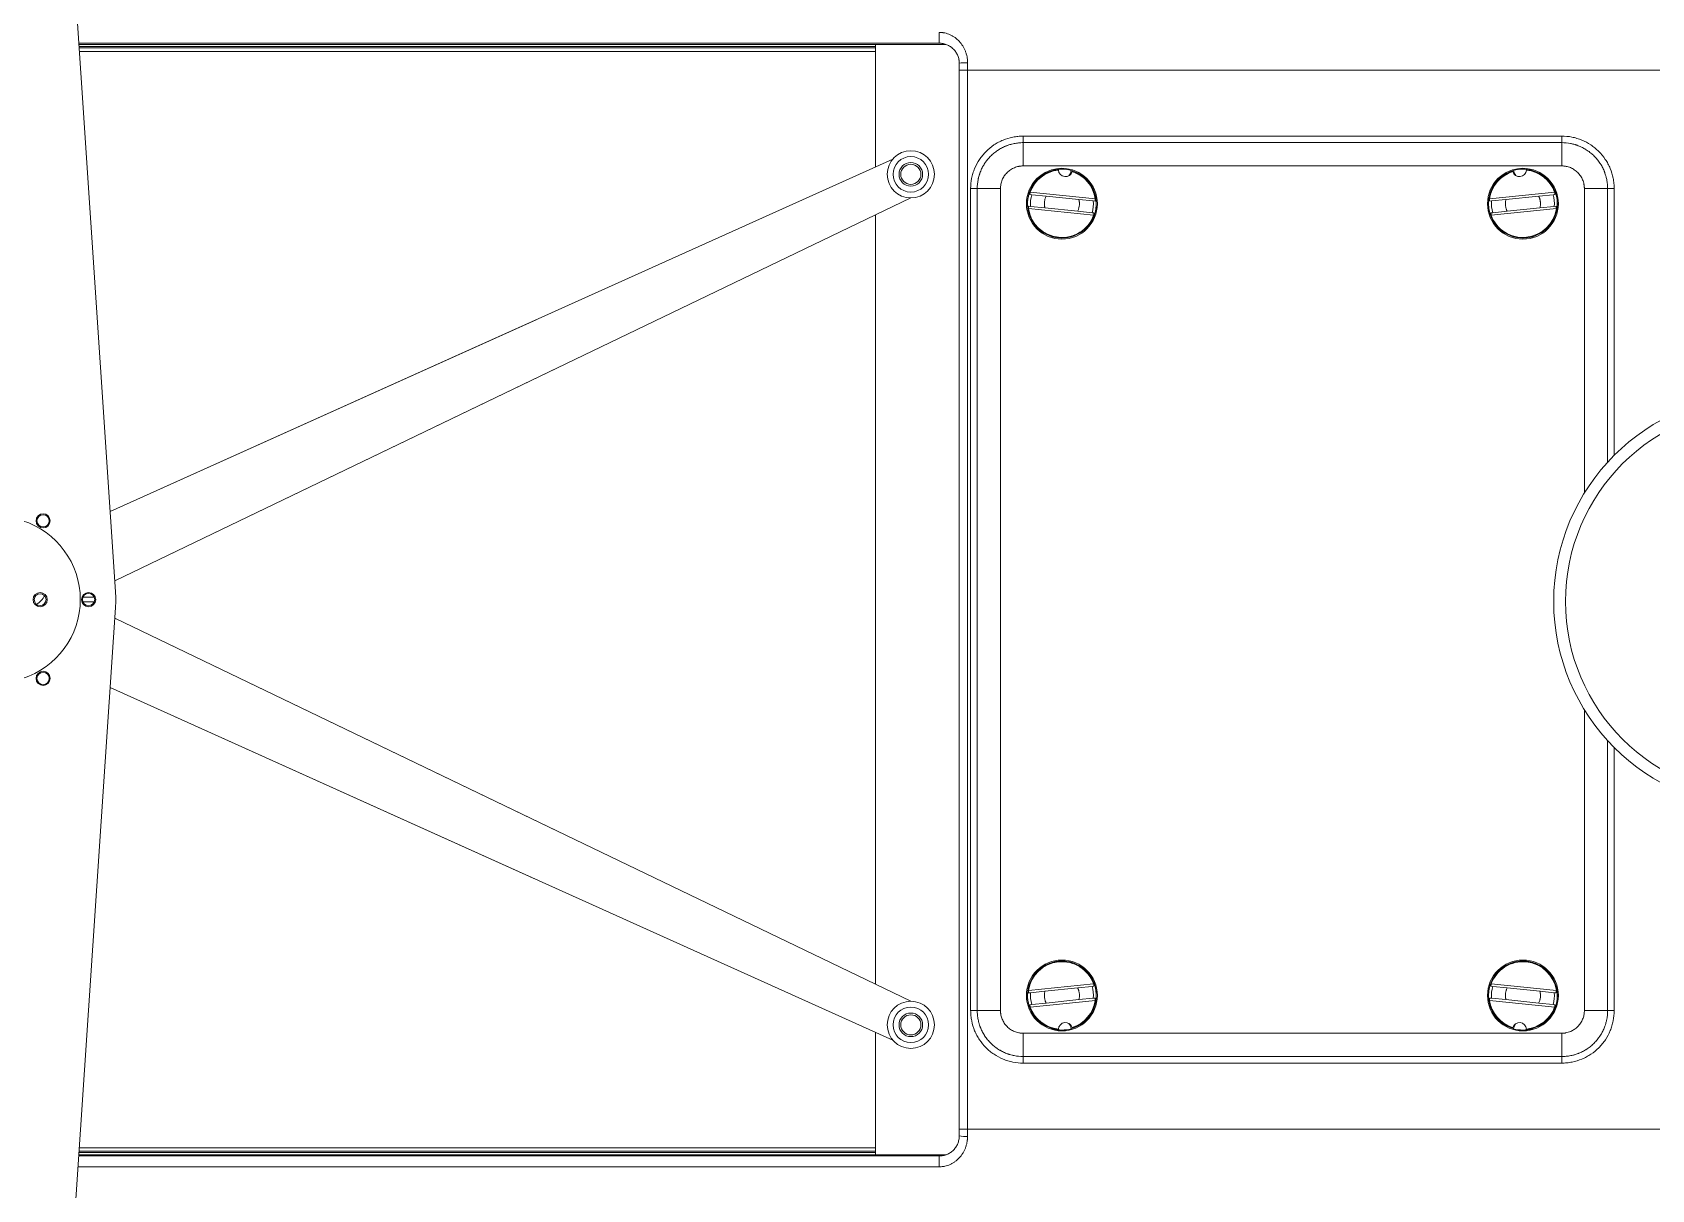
# Model space of a CAD drawing. Header units: millimetres. Extents: x 744 to 5705, y 930 to 4879.
# Drawn here: x 2177 to 2862, y 1406 to 1896 of the extents above; entities that cross this region are included whole.
import ezdxf

# ---------------------------------------------------------------- set-up
doc = ezdxf.new("R2010")
doc.units = ezdxf.units.MM
doc.header["$MEASUREMENT"] = 0

msp = doc.modelspace()

# ---------------------------------------------------------------- linework, layer by layer
at = {"color": 7, "linetype": 'Continuous', "lineweight": 15, "true_color": 0xffffff}
for p, q in [((2212.28, 1659.36), (2192.33, 1958.03)), ((2196.77, 1891.53), (2560.89, 1891.53)), ((2560.89, 1896.11), (2560.89, 1891.53)), ((2196.8, 1891.03), (2563.66, 1891.03)), ((2533.89, 1889.53), (2196.9, 1889.53)), ((2533.89, 1888.03), (2197, 1888.03)), ((2533.89, 1891.03), (2533.89, 1839.15)), ((2569.39, 1880.15), (2569.39, 1883.03)), ((2572.89, 1880.15), (2569.39, 1880.15)), ((2569.39, 1431.91), (2569.39, 1880.15)), ((2572.89, 1883.24), (2572.89, 1880.15)), ((2926.41, 1880.15), (2572.89, 1880.15)), ((2572.89, 1880.15), (2572.89, 1431.91)), ((2824.36, 1852.21), (2596.43, 1852.21)), ((2596.43, 1849.44), (2596.43, 1852.21)), ((2824.36, 1849.44), (2824.36, 1852.21)), ((2824.36, 1849.44), (2596.43, 1849.44)), ((2596.43, 1839.59), (2596.43, 1849.44)), ((2824.36, 1839.59), (2824.36, 1849.44)), ((2541.23, 1842.45), (2210.02, 1693.27)), ((2824.36, 1839.59), (2596.43, 1839.59)), ((2574.21, 1829.99), (2574.21, 1482.06)), ((2574.21, 1829.99), (2576.98, 1829.99)), ((2576.98, 1829.99), (2576.98, 1482.06)), ((2576.98, 1829.99), (2586.83, 1829.99)), ((2586.83, 1829.99), (2586.83, 1482.06)), ((2833.95, 1829.99), (2843.8, 1829.99)), ((2843.8, 1829.99), (2846.58, 1829.99)), ((2846.58, 1717.08), (2846.58, 1829.99)), ((2211.98, 1663.91), (2548.88, 1826.03)), ((2600.07, 1827.4), (2599.26, 1827.49)), ((2599.4, 1828.48), (2626.98, 1825.66)), ((2600.07, 1827.4), (2606.15, 1826.78)), ((2606.15, 1826.78), (2620.02, 1825.37)), ((2620.02, 1825.37), (2626.1, 1824.75)), ((2626.91, 1824.67), (2626.1, 1824.75)), ((2793.81, 1825.66), (2821.39, 1828.48)), ((2794.69, 1824.75), (2793.88, 1824.67)), ((2794.69, 1824.75), (2800.76, 1825.37)), ((2800.76, 1825.37), (2814.64, 1826.78)), ((2814.64, 1826.78), (2820.71, 1827.4)), ((2821.52, 1827.49), (2820.71, 1827.4)), ((2533.89, 1818.82), (2533.89, 1493.24)), ((2626.26, 1818.7), (2598.69, 1821.51)), ((2598.75, 1822.51), (2599.57, 1822.43)), ((2599.57, 1822.43), (2605.64, 1821.81)), ((2619.52, 1820.39), (2605.64, 1821.81)), ((2625.59, 1819.77), (2619.52, 1820.39)), ((2625.59, 1819.77), (2626.4, 1819.69)), ((2794.38, 1819.69), (2795.19, 1819.77)), ((2822.1, 1821.51), (2794.52, 1818.7)), ((2795.19, 1819.77), (2801.27, 1820.39)), ((2815.15, 1821.81), (2801.27, 1820.39)), ((2821.22, 1822.43), (2815.15, 1821.81)), ((2821.22, 1822.43), (2822.03, 1822.51)), ((2210.02, 1693.27), (2390.27, 1774.46)), ((2399.69, 1754.24), (2211.98, 1663.9)), ((2192.33, 1354.03), (2212.28, 1652.69)), ((2198.49, 1657.03), (2203.29, 1657.03)), ((2198.49, 1655.03), (2203.29, 1655.03)), ((2211.98, 1648.15), (2399.69, 1557.82)), ((2548.88, 1486.03), (2211.98, 1648.14)), ((2210.02, 1618.79), (2541.23, 1469.6)), ((2390.27, 1537.6), (2210.02, 1618.78)), ((2846.58, 1482.06), (2846.58, 1593.41)), ((2598.69, 1490.54), (2626.26, 1493.35)), ((2599.57, 1489.63), (2598.75, 1489.54)), ((2599.57, 1489.63), (2605.64, 1490.25)), ((2605.64, 1490.25), (2619.52, 1491.66)), ((2625.59, 1492.28), (2619.52, 1491.66)), ((2626.1, 1487.31), (2620.02, 1486.69)), ((2626.4, 1492.36), (2625.59, 1492.28)), ((2626.1, 1487.31), (2626.91, 1487.39)), ((2793.88, 1487.39), (2794.69, 1487.31)), ((2795.19, 1492.28), (2794.38, 1492.36)), ((2794.52, 1493.35), (2822.1, 1490.54)), ((2800.76, 1486.69), (2794.69, 1487.31)), ((2795.19, 1492.28), (2801.27, 1491.66)), ((2801.27, 1491.66), (2815.15, 1490.25)), ((2821.22, 1489.63), (2815.15, 1490.25)), ((2822.03, 1489.54), (2821.22, 1489.63)), ((2576.98, 1482.06), (2574.21, 1482.06)), ((2586.83, 1482.06), (2576.98, 1482.06)), ((2599.26, 1484.57), (2600.07, 1484.65)), ((2626.98, 1486.39), (2599.4, 1483.58)), ((2606.15, 1485.27), (2600.07, 1484.65)), ((2620.02, 1486.69), (2606.15, 1485.27)), ((2821.39, 1483.58), (2793.81, 1486.39)), ((2814.64, 1485.27), (2800.76, 1486.69)), ((2820.71, 1484.65), (2814.64, 1485.27)), ((2820.71, 1484.65), (2821.52, 1484.57)), ((2833.95, 1482.06), (2843.8, 1482.06)), ((2843.8, 1482.06), (2846.58, 1482.06)), ((2533.89, 1472.91), (2533.89, 1421.03)), ((2596.43, 1472.47), (2824.36, 1472.47)), ((2596.43, 1472.47), (2596.43, 1462.62)), ((2824.36, 1472.47), (2824.36, 1462.62)), ((2596.43, 1462.62), (2596.43, 1459.84)), ((2596.43, 1462.62), (2824.36, 1462.62)), ((2596.43, 1459.84), (2824.36, 1459.84)), ((2824.36, 1462.62), (2824.36, 1459.84)), ((2569.39, 1431.91), (2569.39, 1429.03)), ((2572.89, 1431.91), (2569.39, 1431.91)), ((2572.89, 1431.91), (2572.89, 1428.82)), ((2926.41, 1431.91), (2572.89, 1431.91)), ((2560.89, 1420.53), (2196.77, 1420.53)), ((2196.8, 1421.03), (2563.66, 1421.03)), ((2196.9, 1422.53), (2533.89, 1422.53)), ((2197, 1424.03), (2533.89, 1424.03)), ((2560.89, 1415.94), (2560.89, 1420.53))]:
    msp.add_line(p, q, dxfattribs=at)
at = {"color": 8, "linetype": 'Continuous', "lineweight": 15, "true_color": 0x808080}
for p, q in [((2833.95, 1701.08), (2833.95, 1829.99)), ((2843.8, 1714.17), (2843.8, 1829.99)), ((2833.95, 1482.06), (2833.95, 1609.4)), ((2843.8, 1482.06), (2843.8, 1596.31)), ((2533.89, 1421.98), (2196.87, 1421.98)), ((2560.89, 1415.94), (2196.46, 1415.94))]:
    msp.add_line(p, q, dxfattribs=at)
msp.add_lwpolyline([(2196.87, 1890.07), (2233.9, 1890.07), (2533.89, 1890.08)], dxfattribs=at)
at = {"color": 7, "linetype": 'Continuous', "lineweight": 15, "true_color": 0xffffff}
for points in [[(2616.79, 1837.6), (2616.42, 1836.39), (2615.81, 1835.47)], [(2804.98, 1835.47), (2804.36, 1836.39), (2803.99, 1837.6)], [(2615.81, 1476.58), (2616.42, 1475.67), (2616.79, 1474.46)], [(2803.99, 1474.46), (2804.36, 1475.67), (2804.98, 1476.58)]]:
    msp.add_lwpolyline(points, dxfattribs=at)
for centre, radius in [((2548.89, 1836.03), 10), ((2548.89, 1836.03), 7.5), ((2548.89, 1836.03), 5), ((2548.89, 1836.03), 4.25), ((2612.83, 1823.59), 15), ((2807.95, 1823.59), 15), ((2908.48, 1655.24), 87.5), ((2908.48, 1655.24), 82.51), ((2181.64, 1689.37), 3), ((2181.64, 1689.37), 2.6), ((2180.39, 1656.03), 3), ((2180.39, 1656.03), 2.5), ((2200.89, 1656.03), 3), ((2200.89, 1656.03), 2.6), ((2181.64, 1622.69), 3), ((2181.64, 1622.69), 2.6), ((2612.83, 1488.47), 15), ((2807.95, 1488.47), 15), ((2548.89, 1476.03), 10), ((2548.89, 1476.03), 7.5), ((2548.89, 1476.03), 5), ((2548.89, 1476.03), 4.25)]:
    msp.add_circle(centre, radius, dxfattribs=at)
for centre, radius, start, end in [((2572.02, 1868.49), 14.77, 86.61604, 100.2494), ((2612.83, 1823.59), 14.56, 96.00445, 72.35025), ((2612.83, 1823.59), 14.56, 105.79142, 74.20858), ((2612.83, 1823.59), 14.29, 96.06711, 160.00461), ((2612.83, 1823.59), 14.65, 74.26033, 105.73967), ((2614.31, 1838.07), 3, 185.15292, 343.20178), ((2612.83, 1823.59), 14.29, 8.35009, 72.28759), ((2807.95, 1823.59), 14.56, 107.64975, 83.99555), ((2807.95, 1823.59), 14.56, 105.79142, 74.20858), ((2807.95, 1823.59), 14.29, 107.71241, 171.64991), ((2806.48, 1838.07), 3, 196.79822, 354.84708), ((2807.95, 1823.59), 14.65, 74.26033, 105.73967), ((2807.95, 1823.59), 14.29, 19.99539, 83.93289), ((2612.83, 1823.59), 13.32, 163.35743, 184.99727), ((2612.83, 1823.59), 13.32, 343.35743, 4.99727), ((2807.95, 1823.59), 13.32, 175.00273, 196.64257), ((2807.95, 1823.59), 13.32, 355.00273, 16.64257), ((2612.83, 1823.59), 14.29, 188.35009, 340.00461), ((2807.95, 1823.59), 14.29, 199.99539, 351.64991), ((2162.39, 1656.03), 35, 287.4576, 72.5424), ((2162.39, 1656.03), 50, 356.17745, 3.82255), ((2175.71, 1660.35), 7, 296.4031, 338.15924), ((2612.83, 1488.47), 14.56, 285.79142, 254.20858), ((2612.83, 1488.47), 14.56, 287.64975, 263.99555), ((2612.83, 1488.47), 14.29, 19.99539, 171.64991), ((2807.95, 1488.47), 14.56, 285.79142, 254.20858), ((2807.95, 1488.47), 14.56, 276.00445, 252.35025), ((2807.95, 1488.47), 14.29, 8.35009, 160.00461), ((2612.83, 1488.47), 13.32, 175.00273, 196.64257), ((2612.83, 1488.47), 13.32, 355.00273, 16.64257), ((2807.95, 1488.47), 13.32, 163.35743, 184.99727), ((2807.95, 1488.47), 13.32, 343.35743, 4.99727), ((2612.83, 1488.47), 14.29, 199.99539, 263.93289), ((2612.83, 1488.47), 14.29, 287.71241, 351.64991), ((2807.95, 1488.47), 14.29, 188.35009, 252.28759), ((2807.95, 1488.47), 14.29, 276.06711, 340.00461), ((2612.83, 1488.47), 14.65, 254.26033, 285.73967), ((2614.31, 1473.98), 3, 16.79822, 174.84708), ((2806.48, 1473.98), 3, 5.15292, 163.20178), ((2807.95, 1488.47), 14.65, 254.26033, 285.73967), ((2572.02, 1443.56), 14.77, 259.7506, 273.38396)]:
    msp.add_arc(centre, radius, start, end, dxfattribs=at)
for points, knots in [([(2560.89, 1896.11), (2561.01, 1896.11), (2561.23, 1896.11), (2561.57, 1896.09), (2561.91, 1896.07), (2562.25, 1896.03), (2562.59, 1895.98), (2562.93, 1895.93), (2563.54, 1895.81), (2564.42, 1895.57), (2565.53, 1895.14), (2566.59, 1894.59), (2567.94, 1893.72), (2569.46, 1892.37), (2570.69, 1890.75), (2571.49, 1889.32), (2571.99, 1888.18), (2572.39, 1886.99), (2572.63, 1885.97), (2572.77, 1885.13), (2572.84, 1884.5), (2572.88, 1883.87), (2572.89, 1883.45), (2572.89, 1883.24)], [0, 0, 0, 0, 0.0173165, 0.0346042, 0.0518806, 0.0691635, 0.0864706, 0.1038195, 0.1212276, 0.181638, 0.2425976, 0.3035813, 0.3652555, 0.4890642, 0.6151234, 0.6785212, 0.7421539, 0.8065172, 0.870938, 0.903258, 0.9354965, 0.9677213, 1, 1, 1, 1]), ([(2569.39, 1883.03), (2569.39, 1883.12), (2569.39, 1883.3), (2569.38, 1883.58), (2569.35, 1883.86), (2569.32, 1884.13), (2569.28, 1884.41), (2569.2, 1884.87), (2569.04, 1885.5), (2568.76, 1886.27), (2568.41, 1887.03), (2567.98, 1887.74), (2567.48, 1888.42), (2566.9, 1889.07), (2566.28, 1889.62), (2565.6, 1890.12), (2564.92, 1890.53), (2564.16, 1890.89), (2563.38, 1891.17), (2562.7, 1891.34), (2562.15, 1891.44), (2561.73, 1891.49), (2561.31, 1891.52), (2561.03, 1891.53), (2560.89, 1891.53)], [0, 0, 0, 0, 0.020317, 0.0407901, 0.0614219, 0.0822148, 0.1031713, 0.1242939, 0.1850469, 0.2494563, 0.3079189, 0.3745338, 0.4376574, 0.5005261, 0.5719895, 0.6257906, 0.6910512, 0.7508782, 0.8144992, 0.8753568, 0.906856, 0.9381194, 0.9691622, 1, 1, 1, 1]), ([(2596.43, 1852.21), (2595.69, 1852.21), (2594.96, 1852.18), (2593.51, 1852.03), (2592.78, 1851.92), (2590.63, 1851.49), (2589.24, 1851.07), (2587.24, 1850.24), (2586.58, 1849.92), (2585.61, 1849.41), (2585.29, 1849.23), (2584.67, 1848.85), (2584.36, 1848.65), (2582.85, 1847.64), (2581.73, 1846.72), (2580.45, 1845.44), (2580.2, 1845.17), (2579.71, 1844.63), (2579.47, 1844.35), (2578.77, 1843.5), (2578.34, 1842.92), (2577.13, 1841.11), (2576.45, 1839.83), (2575.75, 1838.14), (2575.62, 1837.8), (2575.38, 1837.11), (2575.26, 1836.77), (2574.95, 1835.72), (2574.77, 1835.02), (2574.35, 1832.9), (2574.21, 1831.46), (2574.21, 1829.99)], [0, 0, 0, 0, 0.0625, 0.0625, 0.125, 0.125, 0.25, 0.25, 0.3125, 0.3125, 0.34375, 0.34375, 0.375, 0.375, 0.5, 0.5, 0.53125, 0.53125, 0.5625, 0.5625, 0.625, 0.625, 0.75, 0.75, 0.78125, 0.78125, 0.8125, 0.8125, 0.875, 0.875, 1, 1, 1, 1]), ([(2846.58, 1829.99), (2846.58, 1830.73), (2846.54, 1831.46), (2846.4, 1832.91), (2846.29, 1833.64), (2845.86, 1835.79), (2845.43, 1837.18), (2844.6, 1839.18), (2844.29, 1839.84), (2843.77, 1840.81), (2843.59, 1841.13), (2843.21, 1841.75), (2843.02, 1842.06), (2842.01, 1843.57), (2841.09, 1844.69), (2839.8, 1845.97), (2839.54, 1846.22), (2839, 1846.71), (2838.72, 1846.95), (2837.87, 1847.65), (2837.28, 1848.08), (2835.48, 1849.29), (2834.2, 1849.97), (2832.51, 1850.67), (2832.16, 1850.8), (2831.48, 1851.04), (2831.13, 1851.16), (2830.09, 1851.47), (2829.39, 1851.65), (2827.27, 1852.07), (2825.83, 1852.21), (2824.36, 1852.21)], [0, 0, 0, 0, 0.0625, 0.0625, 0.125, 0.125, 0.25, 0.25, 0.3125, 0.3125, 0.34375, 0.34375, 0.375, 0.375, 0.5, 0.5, 0.53125, 0.53125, 0.5625, 0.5625, 0.625, 0.625, 0.75, 0.75, 0.78125, 0.78125, 0.8125, 0.8125, 0.875, 0.875, 1, 1, 1, 1]), ([(2596.43, 1849.44), (2595.79, 1849.44), (2595.15, 1849.41), (2594.2, 1849.31), (2593.88, 1849.27), (2593.25, 1849.18), (2592.93, 1849.12), (2592.31, 1849), (2591.99, 1848.93), (2591.53, 1848.81), (2591.37, 1848.77), (2591.07, 1848.68), (2590.92, 1848.64), (2590.45, 1848.5), (2590.16, 1848.4), (2589.71, 1848.24), (2589.56, 1848.19), (2589.34, 1848.1), (2589.27, 1848.07), (2589.12, 1848.01), (2589.05, 1847.98), (2588.4, 1847.71), (2587.82, 1847.44), (2586.97, 1846.99), (2586.69, 1846.83), (2586.28, 1846.58), (2586.15, 1846.5), (2585.88, 1846.33), (2585.74, 1846.24), (2585.34, 1845.97), (2585.08, 1845.79), (2584.58, 1845.41), (2584.32, 1845.22), (2583.84, 1844.81), (2583.6, 1844.61), (2583.13, 1844.18), (2582.89, 1843.96), (2582.23, 1843.29), (2581.8, 1842.82), (2581.19, 1842.07), (2580.99, 1841.82), (2580.7, 1841.43), (2580.61, 1841.3), (2580.43, 1841.04), (2580.34, 1840.92), (2580.07, 1840.52), (2579.9, 1840.25), (2579.66, 1839.84), (2579.58, 1839.71), (2579.43, 1839.43), (2579.35, 1839.29), (2578.98, 1838.59), (2578.7, 1838.02), (2578.34, 1837.14), (2578.22, 1836.84), (2578.06, 1836.39), (2578.01, 1836.23), (2577.91, 1835.93), (2577.86, 1835.78), (2577.72, 1835.32), (2577.64, 1835.01), (2577.52, 1834.55), (2577.49, 1834.4), (2577.42, 1834.09), (2577.39, 1833.93), (2577.11, 1832.55), (2576.98, 1831.26), (2576.98, 1829.99)], [0, 0, 0, 0, 0.0625, 0.0625, 0.09375, 0.09375, 0.125, 0.125, 0.15625, 0.15625, 0.171875, 0.171875, 0.1875, 0.1875, 0.21875, 0.21875, 0.234375, 0.234375, 0.242188, 0.242188, 0.25, 0.25, 0.3125, 0.3125, 0.34375, 0.34375, 0.359375, 0.359375, 0.375, 0.375, 0.40625, 0.40625, 0.4375, 0.4375, 0.46875, 0.46875, 0.5, 0.5, 0.5625, 0.5625, 0.59375, 0.59375, 0.609375, 0.609375, 0.625, 0.625, 0.65625, 0.65625, 0.671875, 0.671875, 0.6875, 0.6875, 0.75, 0.75, 0.78125, 0.78125, 0.796875, 0.796875, 0.8125, 0.8125, 0.84375, 0.84375, 0.859375, 0.859375, 0.875, 0.875, 1, 1, 1, 1]), ([(2843.8, 1829.99), (2843.8, 1830.63), (2843.77, 1831.27), (2843.68, 1832.22), (2843.64, 1832.54), (2843.54, 1833.17), (2843.49, 1833.49), (2843.36, 1834.11), (2843.29, 1834.43), (2843.18, 1834.89), (2843.14, 1835.05), (2843.05, 1835.35), (2843.01, 1835.5), (2842.87, 1835.97), (2842.77, 1836.26), (2842.61, 1836.71), (2842.55, 1836.86), (2842.47, 1837.08), (2842.44, 1837.15), (2842.38, 1837.3), (2842.35, 1837.37), (2842.08, 1838.02), (2841.81, 1838.6), (2841.35, 1839.45), (2841.2, 1839.73), (2840.95, 1840.14), (2840.86, 1840.27), (2840.69, 1840.54), (2840.61, 1840.68), (2840.34, 1841.08), (2840.16, 1841.34), (2839.78, 1841.85), (2839.58, 1842.1), (2839.18, 1842.58), (2838.97, 1842.82), (2838.55, 1843.29), (2838.33, 1843.53), (2837.66, 1844.19), (2837.19, 1844.62), (2836.44, 1845.23), (2836.18, 1845.43), (2835.8, 1845.72), (2835.67, 1845.81), (2835.41, 1845.99), (2835.28, 1846.08), (2834.88, 1846.35), (2834.61, 1846.52), (2834.21, 1846.76), (2834.07, 1846.84), (2833.8, 1846.99), (2833.66, 1847.07), (2832.96, 1847.44), (2832.38, 1847.72), (2831.5, 1848.08), (2831.2, 1848.2), (2830.75, 1848.36), (2830.6, 1848.41), (2830.29, 1848.51), (2830.14, 1848.56), (2829.68, 1848.7), (2829.38, 1848.78), (2828.92, 1848.9), (2828.76, 1848.93), (2828.45, 1849), (2828.3, 1849.03), (2826.91, 1849.31), (2825.63, 1849.44), (2824.36, 1849.44)], [0, 0, 0, 0, 0.0625, 0.0625, 0.09375, 0.09375, 0.125, 0.125, 0.15625, 0.15625, 0.171875, 0.171875, 0.1875, 0.1875, 0.21875, 0.21875, 0.234375, 0.234375, 0.242187, 0.242187, 0.25, 0.25, 0.3125, 0.3125, 0.34375, 0.34375, 0.359375, 0.359375, 0.375, 0.375, 0.40625, 0.40625, 0.4375, 0.4375, 0.46875, 0.46875, 0.5, 0.5, 0.5625, 0.5625, 0.59375, 0.59375, 0.609375, 0.609375, 0.625, 0.625, 0.65625, 0.65625, 0.671875, 0.671875, 0.6875, 0.6875, 0.75, 0.75, 0.78125, 0.78125, 0.796875, 0.796875, 0.8125, 0.8125, 0.84375, 0.84375, 0.859375, 0.859375, 0.875, 0.875, 1, 1, 1, 1]), ([(2596.43, 1839.59), (2596.32, 1839.59), (2596.11, 1839.59), (2595.8, 1839.57), (2595.48, 1839.54), (2595.17, 1839.51), (2594.86, 1839.46), (2594.34, 1839.36), (2593.63, 1839.18), (2592.74, 1838.86), (2591.89, 1838.46), (2590.81, 1837.82), (2589.59, 1836.82), (2588.6, 1835.6), (2587.95, 1834.52), (2587.55, 1833.67), (2587.23, 1832.79), (2587.03, 1831.97), (2586.91, 1831.25), (2586.84, 1830.62), (2586.84, 1830.2), (2586.83, 1829.99)], [0, 0, 0, 0, 0.020885, 0.041767, 0.06267, 0.083617, 0.104632, 0.125737, 0.188187, 0.250885, 0.313343, 0.375685, 0.500105, 0.624752, 0.687374, 0.749842, 0.812262, 0.874666, 0.916373, 0.958091, 1, 1, 1, 1]), ([(2833.95, 1829.99), (2833.95, 1830.1), (2833.95, 1830.31), (2833.93, 1830.62), (2833.91, 1830.94), (2833.87, 1831.25), (2833.82, 1831.56), (2833.73, 1832.08), (2833.55, 1832.79), (2833.23, 1833.68), (2832.82, 1834.53), (2832.18, 1835.61), (2831.19, 1836.83), (2829.97, 1837.82), (2828.89, 1838.47), (2828.04, 1838.87), (2827.15, 1839.19), (2826.34, 1839.39), (2825.62, 1839.51), (2824.99, 1839.58), (2824.57, 1839.58), (2824.36, 1839.59)], [0, 0, 0, 0, 0.020885, 0.041767, 0.06267, 0.083617, 0.104632, 0.125737, 0.188187, 0.250885, 0.313343, 0.375685, 0.500105, 0.624752, 0.687374, 0.749842, 0.812262, 0.874666, 0.916373, 0.958091, 1, 1, 1, 1]), ([(2605.64, 1821.81), (2605.62, 1821.89), (2605.58, 1822.05), (2605.54, 1822.28), (2605.5, 1822.52), (2605.47, 1822.76), (2605.44, 1823.01), (2605.43, 1823.23), (2605.42, 1823.56), (2605.43, 1823.92), (2605.46, 1824.34), (2605.51, 1824.76), (2605.6, 1825.24), (2605.74, 1825.77), (2605.92, 1826.29), (2606.07, 1826.62), (2606.15, 1826.78)], [0, 0, 0, 0, 0.047605, 0.095211, 0.142816, 0.190423, 0.238031, 0.28564, 0.325506, 0.428198, 0.500757, 0.571884, 0.678912, 0.785943, 0.892974, 1, 1, 1, 1]), ([(2620.02, 1825.37), (2620.04, 1825.28), (2620.08, 1825.12), (2620.13, 1824.87), (2620.17, 1824.61), (2620.2, 1824.36), (2620.22, 1824.1), (2620.24, 1823.85), (2620.24, 1823.54), (2620.23, 1823.17), (2620.19, 1822.63), (2620.1, 1822.13), (2619.97, 1821.59), (2619.83, 1821.15), (2619.67, 1820.72), (2619.55, 1820.47), (2619.52, 1820.39)], [0, 0, 0, 0, 0.050344, 0.100687, 0.151031, 0.201375, 0.25172, 0.302066, 0.352413, 0.43358, 0.514743, 0.676685, 0.729538, 0.837782, 0.951381, 1, 1, 1, 1]), ([(2801.27, 1820.39), (2801.23, 1820.47), (2801.16, 1820.63), (2801.06, 1820.86), (2800.97, 1821.1), (2800.89, 1821.34), (2800.78, 1821.71), (2800.66, 1822.2), (2800.6, 1822.69), (2800.55, 1823.15), (2800.54, 1823.56), (2800.55, 1824.04), (2800.59, 1824.49), (2800.66, 1824.93), (2800.73, 1825.22), (2800.76, 1825.37)], [0, 0, 0, 0, 0.050018, 0.100037, 0.150057, 0.200077, 0.2501, 0.375051, 0.499996, 0.539919, 0.647614, 0.735712, 0.82381, 0.911907, 1, 1, 1, 1]), ([(2814.64, 1826.78), (2814.67, 1826.71), (2814.74, 1826.56), (2814.83, 1826.34), (2814.92, 1826.11), (2815, 1825.88), (2815.07, 1825.65), (2815.13, 1825.43), (2815.21, 1825.11), (2815.27, 1824.75), (2815.33, 1824.34), (2815.36, 1823.91), (2815.37, 1823.43), (2815.34, 1822.88), (2815.27, 1822.34), (2815.19, 1821.99), (2815.15, 1821.81)], [0, 0, 0, 0, 0.047605, 0.095211, 0.142816, 0.190423, 0.238031, 0.28564, 0.325506, 0.428198, 0.500757, 0.571884, 0.678912, 0.785943, 0.892974, 1, 1, 1, 1]), ([(2606.15, 1485.27), (2606.11, 1485.35), (2606.04, 1485.5), (2605.94, 1485.74), (2605.85, 1485.98), (2605.77, 1486.22), (2605.66, 1486.59), (2605.54, 1487.08), (2605.47, 1487.57), (2605.43, 1488.03), (2605.42, 1488.43), (2605.43, 1488.92), (2605.47, 1489.36), (2605.54, 1489.81), (2605.61, 1490.1), (2605.64, 1490.25)], [0, 0, 0, 0, 0.050018, 0.100037, 0.150057, 0.200077, 0.2501, 0.375051, 0.499996, 0.539919, 0.647614, 0.735712, 0.82381, 0.911907, 1, 1, 1, 1]), ([(2619.52, 1491.66), (2619.55, 1491.59), (2619.62, 1491.44), (2619.71, 1491.22), (2619.8, 1490.99), (2619.88, 1490.76), (2619.95, 1490.53), (2620.01, 1490.31), (2620.09, 1489.99), (2620.15, 1489.63), (2620.21, 1489.22), (2620.24, 1488.79), (2620.25, 1488.31), (2620.21, 1487.76), (2620.14, 1487.22), (2620.06, 1486.86), (2620.02, 1486.69)], [0, 0, 0, 0, 0.047605, 0.095211, 0.142816, 0.190423, 0.238031, 0.28564, 0.325506, 0.428198, 0.500757, 0.571884, 0.678912, 0.785943, 0.892974, 1, 1, 1, 1]), ([(2800.76, 1486.69), (2800.74, 1486.77), (2800.71, 1486.92), (2800.66, 1487.16), (2800.62, 1487.4), (2800.59, 1487.64), (2800.57, 1487.88), (2800.55, 1488.11), (2800.54, 1488.44), (2800.55, 1488.8), (2800.58, 1489.22), (2800.63, 1489.64), (2800.72, 1490.12), (2800.87, 1490.65), (2801.04, 1491.16), (2801.19, 1491.5), (2801.27, 1491.66)], [0, 0, 0, 0, 0.047605, 0.095211, 0.142816, 0.190423, 0.238031, 0.28564, 0.325506, 0.428198, 0.500757, 0.571884, 0.678912, 0.785943, 0.892974, 1, 1, 1, 1]), ([(2815.15, 1490.25), (2815.17, 1490.16), (2815.2, 1490), (2815.25, 1489.74), (2815.29, 1489.49), (2815.32, 1489.24), (2815.35, 1488.98), (2815.36, 1488.72), (2815.37, 1488.41), (2815.36, 1488.05), (2815.31, 1487.5), (2815.22, 1487.01), (2815.09, 1486.47), (2814.96, 1486.03), (2814.79, 1485.6), (2814.67, 1485.35), (2814.64, 1485.27)], [0, 0, 0, 0, 0.050344, 0.100687, 0.151031, 0.201375, 0.25172, 0.302066, 0.352413, 0.43358, 0.514743, 0.676685, 0.729538, 0.837782, 0.951381, 1, 1, 1, 1]), ([(2574.21, 1482.06), (2574.21, 1481.33), (2574.25, 1480.6), (2574.39, 1479.14), (2574.5, 1478.42), (2574.93, 1476.26), (2575.35, 1474.88), (2576.18, 1472.87), (2576.5, 1472.21), (2577.01, 1471.25), (2577.19, 1470.93), (2577.57, 1470.3), (2577.77, 1469.99), (2578.78, 1468.48), (2579.7, 1467.37), (2580.98, 1466.08), (2581.25, 1465.83), (2581.79, 1465.34), (2582.07, 1465.1), (2582.92, 1464.41), (2583.5, 1463.97), (2585.31, 1462.77), (2586.59, 1462.09), (2588.28, 1461.39), (2588.62, 1461.26), (2589.31, 1461.01), (2589.65, 1460.9), (2590.7, 1460.58), (2591.4, 1460.41), (2593.52, 1459.99), (2594.96, 1459.84), (2596.43, 1459.84)], [0, 0, 0, 0, 0.0625, 0.0625, 0.125, 0.125, 0.25, 0.25, 0.3125, 0.3125, 0.34375, 0.34375, 0.375, 0.375, 0.5, 0.5, 0.53125, 0.53125, 0.5625, 0.5625, 0.625, 0.625, 0.75, 0.75, 0.78125, 0.78125, 0.8125, 0.8125, 0.875, 0.875, 1, 1, 1, 1]), ([(2576.98, 1482.06), (2576.98, 1481.43), (2577.01, 1480.79), (2577.11, 1479.83), (2577.15, 1479.51), (2577.24, 1478.88), (2577.3, 1478.57), (2577.42, 1477.94), (2577.49, 1477.63), (2577.61, 1477.16), (2577.65, 1477.01), (2577.74, 1476.7), (2577.78, 1476.55), (2577.92, 1476.09), (2578.02, 1475.79), (2578.18, 1475.35), (2578.23, 1475.2), (2578.32, 1474.98), (2578.35, 1474.9), (2578.41, 1474.76), (2578.44, 1474.68), (2578.71, 1474.03), (2578.98, 1473.45), (2579.43, 1472.61), (2579.59, 1472.33), (2579.84, 1471.92), (2579.92, 1471.78), (2580.09, 1471.51), (2580.18, 1471.38), (2580.45, 1470.98), (2580.63, 1470.72), (2581.01, 1470.21), (2581.2, 1469.96), (2581.61, 1469.47), (2581.81, 1469.23), (2582.24, 1468.76), (2582.46, 1468.53), (2583.13, 1467.86), (2583.6, 1467.43), (2584.35, 1466.82), (2584.6, 1466.62), (2584.99, 1466.34), (2585.12, 1466.24), (2585.38, 1466.06), (2585.5, 1465.97), (2585.91, 1465.71), (2586.17, 1465.54), (2586.58, 1465.3), (2586.71, 1465.22), (2586.99, 1465.06), (2587.13, 1464.98), (2587.83, 1464.61), (2588.4, 1464.34), (2589.28, 1463.97), (2589.58, 1463.86), (2590.04, 1463.7), (2590.19, 1463.65), (2590.49, 1463.55), (2590.64, 1463.5), (2591.1, 1463.36), (2591.41, 1463.27), (2591.87, 1463.16), (2592.02, 1463.12), (2592.33, 1463.05), (2592.49, 1463.02), (2593.87, 1462.75), (2595.16, 1462.62), (2596.43, 1462.62)], [0, 0, 0, 0, 0.0625, 0.0625, 0.09375, 0.09375, 0.125, 0.125, 0.15625, 0.15625, 0.171875, 0.171875, 0.1875, 0.1875, 0.21875, 0.21875, 0.234375, 0.234375, 0.242188, 0.242188, 0.25, 0.25, 0.3125, 0.3125, 0.34375, 0.34375, 0.359375, 0.359375, 0.375, 0.375, 0.40625, 0.40625, 0.4375, 0.4375, 0.46875, 0.46875, 0.5, 0.5, 0.5625, 0.5625, 0.59375, 0.59375, 0.609375, 0.609375, 0.625, 0.625, 0.65625, 0.65625, 0.671875, 0.671875, 0.6875, 0.6875, 0.75, 0.75, 0.78125, 0.78125, 0.796875, 0.796875, 0.8125, 0.8125, 0.84375, 0.84375, 0.859375, 0.859375, 0.875, 0.875, 1, 1, 1, 1]), ([(2586.83, 1482.06), (2586.83, 1481.96), (2586.84, 1481.75), (2586.85, 1481.43), (2586.88, 1481.12), (2586.91, 1480.81), (2586.96, 1480.49), (2587.06, 1479.98), (2587.24, 1479.26), (2587.56, 1478.38), (2587.96, 1477.52), (2588.6, 1476.45), (2589.6, 1475.23), (2590.82, 1474.23), (2591.9, 1473.58), (2592.75, 1473.18), (2593.63, 1472.86), (2594.45, 1472.66), (2595.17, 1472.54), (2595.8, 1472.48), (2596.22, 1472.47), (2596.43, 1472.47)], [0, 0, 0, 0, 0.020885, 0.041767, 0.06267, 0.083617, 0.104632, 0.125737, 0.188187, 0.250885, 0.313343, 0.375685, 0.500105, 0.624752, 0.687374, 0.749842, 0.812262, 0.874666, 0.916373, 0.958091, 1, 1, 1, 1]), ([(2824.36, 1459.84), (2825.09, 1459.84), (2825.82, 1459.88), (2827.28, 1460.02), (2828, 1460.13), (2830.16, 1460.56), (2831.54, 1460.99), (2833.55, 1461.82), (2834.21, 1462.13), (2835.17, 1462.65), (2835.49, 1462.83), (2836.12, 1463.21), (2836.43, 1463.4), (2837.94, 1464.41), (2839.05, 1465.33), (2840.34, 1466.62), (2840.59, 1466.88), (2841.08, 1467.42), (2841.32, 1467.7), (2842.01, 1468.55), (2842.45, 1469.14), (2843.65, 1470.94), (2844.33, 1472.22), (2845.03, 1473.91), (2845.16, 1474.26), (2845.41, 1474.94), (2845.52, 1475.29), (2845.84, 1476.33), (2846.01, 1477.03), (2846.43, 1479.15), (2846.58, 1480.59), (2846.58, 1482.06)], [0, 0, 0, 0, 0.0625, 0.0625, 0.125, 0.125, 0.25, 0.25, 0.3125, 0.3125, 0.34375, 0.34375, 0.375, 0.375, 0.5, 0.5, 0.53125, 0.53125, 0.5625, 0.5625, 0.625, 0.625, 0.75, 0.75, 0.78125, 0.78125, 0.8125, 0.8125, 0.875, 0.875, 1, 1, 1, 1]), ([(2824.36, 1472.47), (2824.45, 1472.47), (2824.64, 1472.47), (2824.92, 1472.48), (2825.2, 1472.5), (2825.48, 1472.53), (2825.76, 1472.57), (2826.32, 1472.66), (2827.14, 1472.86), (2828.12, 1473.23), (2828.97, 1473.64), (2829.99, 1474.25), (2831.19, 1475.23), (2832.19, 1476.45), (2832.83, 1477.53), (2833.24, 1478.38), (2833.56, 1479.27), (2833.76, 1480.08), (2833.88, 1480.81), (2833.94, 1481.43), (2833.95, 1481.85), (2833.95, 1482.06)], [0, 0, 0, 0, 0.018575, 0.037166, 0.055789, 0.074461, 0.093199, 0.112019, 0.187104, 0.262655, 0.319369, 0.375487, 0.499438, 0.624792, 0.687143, 0.749524, 0.812192, 0.874919, 0.916608, 0.958242, 1, 1, 1, 1]), ([(2824.36, 1462.62), (2824.99, 1462.62), (2825.63, 1462.65), (2826.59, 1462.74), (2826.91, 1462.78), (2827.54, 1462.88), (2827.85, 1462.93), (2828.48, 1463.06), (2828.79, 1463.13), (2829.26, 1463.24), (2829.41, 1463.29), (2829.72, 1463.37), (2829.87, 1463.41), (2830.33, 1463.55), (2830.63, 1463.65), (2831.07, 1463.81), (2831.22, 1463.87), (2831.44, 1463.95), (2831.52, 1463.98), (2831.66, 1464.04), (2831.74, 1464.07), (2832.39, 1464.34), (2832.97, 1464.61), (2833.81, 1465.07), (2834.09, 1465.22), (2834.5, 1465.47), (2834.64, 1465.56), (2834.91, 1465.73), (2835.04, 1465.81), (2835.44, 1466.08), (2835.7, 1466.26), (2836.21, 1466.64), (2836.46, 1466.84), (2836.95, 1467.24), (2837.19, 1467.45), (2837.66, 1467.87), (2837.89, 1468.09), (2838.56, 1468.76), (2838.99, 1469.23), (2839.6, 1469.98), (2839.8, 1470.24), (2840.08, 1470.62), (2840.18, 1470.75), (2840.36, 1471.01), (2840.45, 1471.14), (2840.71, 1471.54), (2840.88, 1471.81), (2841.12, 1472.21), (2841.2, 1472.35), (2841.36, 1472.62), (2841.44, 1472.76), (2841.81, 1473.46), (2842.08, 1474.04), (2842.45, 1474.92), (2842.56, 1475.22), (2842.72, 1475.67), (2842.77, 1475.82), (2842.88, 1476.13), (2842.92, 1476.28), (2843.06, 1476.74), (2843.15, 1477.04), (2843.26, 1477.5), (2843.3, 1477.66), (2843.37, 1477.97), (2843.4, 1478.12), (2843.67, 1479.51), (2843.8, 1480.79), (2843.8, 1482.06)], [0, 0, 0, 0, 0.0625, 0.0625, 0.09375, 0.09375, 0.125, 0.125, 0.15625, 0.15625, 0.171875, 0.171875, 0.1875, 0.1875, 0.21875, 0.21875, 0.234375, 0.234375, 0.242187, 0.242187, 0.25, 0.25, 0.3125, 0.3125, 0.34375, 0.34375, 0.359375, 0.359375, 0.375, 0.375, 0.40625, 0.40625, 0.4375, 0.4375, 0.46875, 0.46875, 0.5, 0.5, 0.5625, 0.5625, 0.59375, 0.59375, 0.609375, 0.609375, 0.625, 0.625, 0.65625, 0.65625, 0.671875, 0.671875, 0.6875, 0.6875, 0.75, 0.75, 0.78125, 0.78125, 0.796875, 0.796875, 0.8125, 0.8125, 0.84375, 0.84375, 0.859375, 0.859375, 0.875, 0.875, 1, 1, 1, 1]), ([(2569.39, 1429.03), (2569.39, 1428.46), (2569.34, 1427.91), (2569.17, 1427.08), (2569.1, 1426.81), (2568.94, 1426.28), (2568.85, 1426.02), (2568.53, 1425.25), (2568.27, 1424.76), (2567.65, 1423.84), (2567.3, 1423.41), (2566.71, 1422.83), (2566.51, 1422.64), (2566.08, 1422.29), (2565.86, 1422.12), (2565.17, 1421.66), (2564.68, 1421.4), (2563.91, 1421.08), (2563.64, 1420.98), (2563.1, 1420.82), (2562.83, 1420.75), (2562.01, 1420.58), (2561.46, 1420.53), (2560.89, 1420.53)], [0, 0, 0, 0, 0.125, 0.125, 0.1875, 0.1875, 0.25, 0.25, 0.375, 0.375, 0.5, 0.5, 0.5625, 0.5625, 0.625, 0.625, 0.75, 0.75, 0.8125, 0.8125, 0.875, 0.875, 1, 1, 1, 1]), ([(2572.89, 1428.82), (2572.89, 1428.7), (2572.89, 1428.45), (2572.88, 1428.09), (2572.85, 1427.73), (2572.82, 1427.36), (2572.77, 1427), (2572.72, 1426.64), (2572.61, 1425.99), (2572.39, 1425.05), (2571.99, 1423.87), (2571.49, 1422.73), (2570.69, 1421.3), (2569.45, 1419.67), (2567.93, 1418.33), (2566.58, 1417.46), (2565.52, 1416.92), (2564.41, 1416.48), (2563.44, 1416.22), (2562.67, 1416.08), (2562.08, 1416), (2561.49, 1415.95), (2561.09, 1415.95), (2560.89, 1415.94)], [0, 0, 0, 0, 0.018539, 0.037051, 0.055548, 0.074044, 0.092551, 0.111081, 0.129649, 0.194036, 0.258369, 0.322099, 0.385597, 0.511244, 0.635592, 0.697086, 0.757902, 0.818965, 0.87949, 0.90973, 0.939834, 0.969892, 1, 1, 1, 1])]:
    msp.add_open_spline(points, degree=3, knots=knots, dxfattribs=at)
for points in [[(2608.86, 1837.69), (2608.86, 1837.66), (2608.87, 1837.63), (2608.87, 1837.6)], [(2611.32, 1837.8), (2611.31, 1837.89), (2611.31, 1837.98), (2611.31, 1838.07)], [(2616.79, 1837.6), (2616.8, 1837.63), (2616.8, 1837.66), (2616.81, 1837.69)], [(2617.25, 1837.46), (2617.23, 1837.38), (2617.21, 1837.29), (2617.18, 1837.21)], [(2803.54, 1837.46), (2803.56, 1837.38), (2803.58, 1837.29), (2803.6, 1837.21)], [(2803.98, 1837.69), (2803.98, 1837.66), (2803.99, 1837.63), (2803.99, 1837.6)], [(2809.46, 1837.8), (2809.47, 1837.89), (2809.48, 1837.98), (2809.48, 1838.07)], [(2811.92, 1837.6), (2811.92, 1837.63), (2811.92, 1837.66), (2811.93, 1837.69)], [(2608.87, 1474.46), (2608.87, 1474.43), (2608.86, 1474.4), (2608.86, 1474.37)], [(2611.32, 1474.25), (2611.31, 1474.16), (2611.31, 1474.08), (2611.31, 1473.99)], [(2616.81, 1474.37), (2616.8, 1474.4), (2616.8, 1474.43), (2616.79, 1474.46)], [(2617.25, 1474.59), (2617.23, 1474.68), (2617.21, 1474.77), (2617.18, 1474.85)], [(2803.54, 1474.59), (2803.56, 1474.68), (2803.58, 1474.77), (2803.6, 1474.85)], [(2803.99, 1474.46), (2803.99, 1474.43), (2803.98, 1474.4), (2803.98, 1474.37)], [(2809.46, 1474.25), (2809.47, 1474.16), (2809.48, 1474.08), (2809.48, 1473.99)], [(2811.93, 1474.37), (2811.92, 1474.4), (2811.92, 1474.43), (2811.92, 1474.46)]]:
    msp.add_open_spline(points, degree=3, dxfattribs=at)
for points, weights in [([(2599.4, 1828.48), (2599.31, 1827.98), (2599.26, 1827.49)], [0.972196414172, 0.98522337315, 0.999680687282]), ([(2626.91, 1824.67), (2626.96, 1825.16), (2626.98, 1825.66)], [0.999680687282, 0.98522337315, 0.972196414172]), ([(2793.81, 1825.66), (2793.83, 1825.16), (2793.88, 1824.67)], [0.972196414172, 0.98522337315, 0.999680687282]), ([(2821.52, 1827.49), (2821.47, 1827.98), (2821.39, 1828.48)], [0.999680687282, 0.98522337315, 0.972196414172]), ([(2598.75, 1822.51), (2598.7, 1822.01), (2598.69, 1821.51)], [0.999680687282, 0.98522337315, 0.972196414172]), ([(2626.26, 1818.7), (2626.35, 1819.19), (2626.4, 1819.69)], [0.972196414172, 0.98522337315, 0.999680687282]), ([(2794.38, 1819.69), (2794.43, 1819.19), (2794.52, 1818.7)], [0.999680687282, 0.98522337315, 0.972196414172]), ([(2822.1, 1821.51), (2822.08, 1822.01), (2822.03, 1822.51)], [0.972196414172, 0.98522337315, 0.999680687282]), ([(2598.69, 1490.54), (2598.7, 1490.04), (2598.75, 1489.54)], [0.972196414172, 0.98522337315, 0.999680687282]), ([(2626.4, 1492.36), (2626.35, 1492.86), (2626.26, 1493.35)], [0.999680687282, 0.98522337315, 0.972196414172]), ([(2626.98, 1486.39), (2626.96, 1486.89), (2626.91, 1487.39)], [0.972196414172, 0.98522337315, 0.999680687282]), ([(2793.88, 1487.39), (2793.83, 1486.89), (2793.81, 1486.39)], [0.999680687282, 0.98522337315, 0.972196414172]), ([(2794.52, 1493.35), (2794.43, 1492.86), (2794.38, 1492.36)], [0.972196414172, 0.98522337315, 0.999680687282]), ([(2822.03, 1489.54), (2822.08, 1490.04), (2822.1, 1490.54)], [0.999680687282, 0.98522337315, 0.972196414172]), ([(2599.26, 1484.57), (2599.31, 1484.07), (2599.4, 1483.58)], [0.999680687282, 0.98522337315, 0.972196414172]), ([(2821.39, 1483.58), (2821.47, 1484.07), (2821.52, 1484.57)], [0.972196414172, 0.98522337315, 0.999680687282])]:
    msp.add_rational_spline(points, weights, degree=2, dxfattribs=at)

doc.saveas('drawing.dxf')
